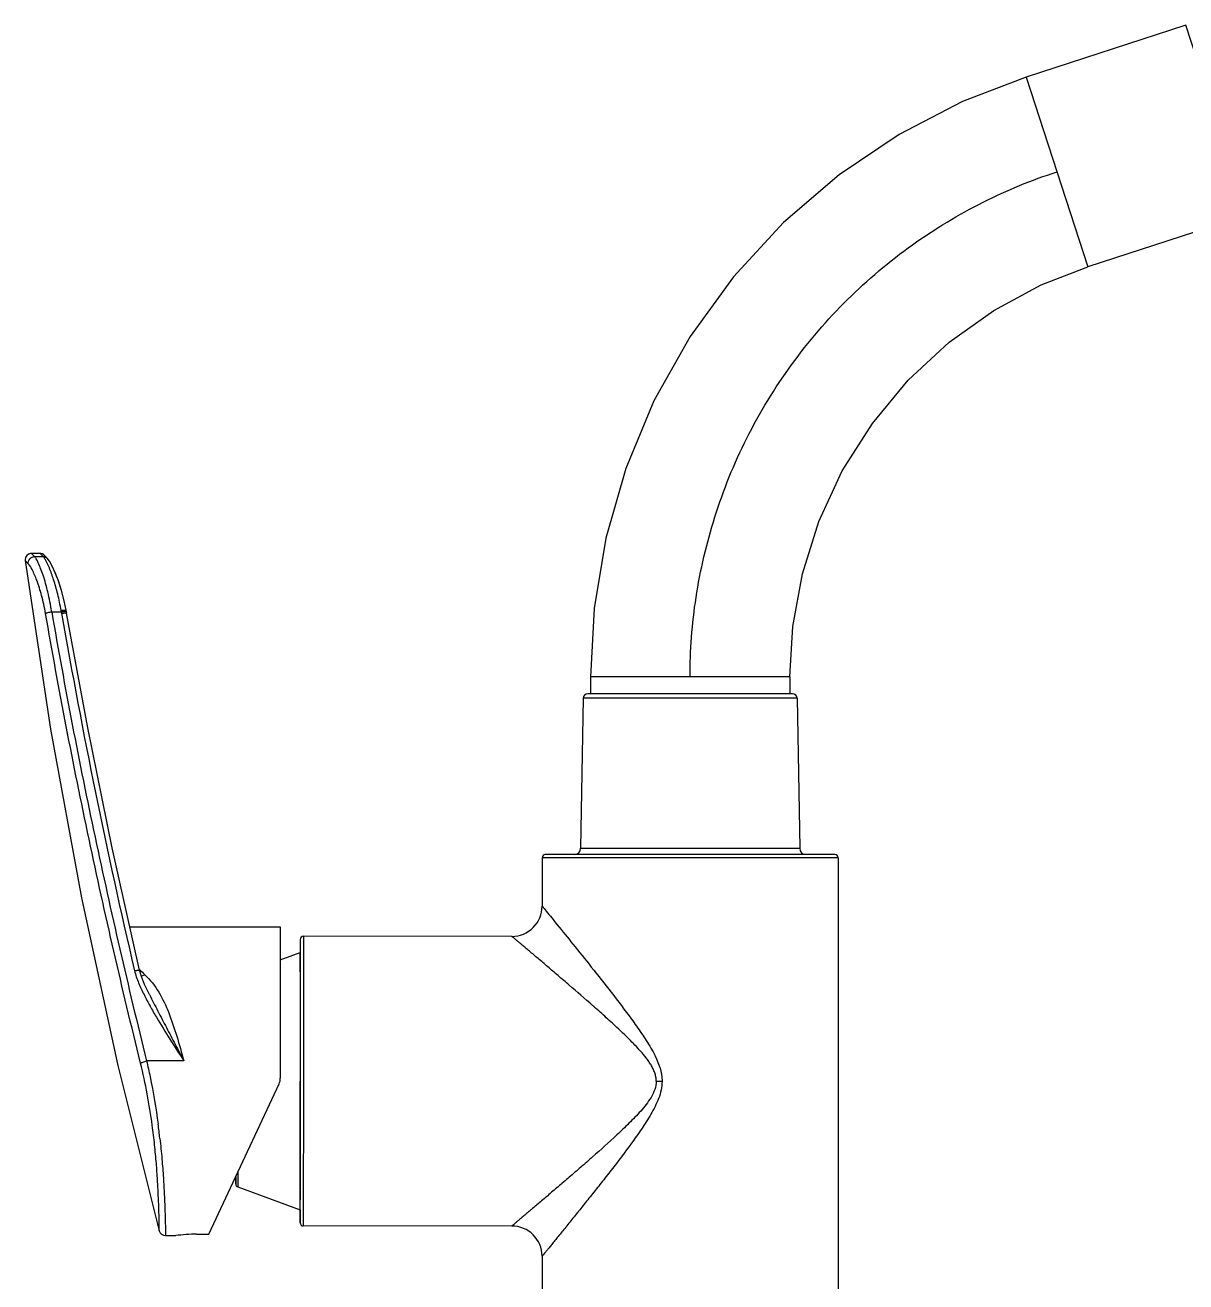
# Model space of a CAD drawing. Header units: millimetres. Extents: x 120 to 1856, y -818 to 764.
# Drawn here: x 1241.5 to 1421.8, y 521.5 to 716.8 of the extents above; entities that cross this region are included whole.
import ezdxf

# ---------------------------------------------------------------- set-up
doc = ezdxf.new("R2010")
doc.units = ezdxf.units.MM
doc.header["$LTSCALE"] = 0.1

msp = doc.modelspace()

# ---------------------------------------------------------------- linework, layer by layer
at = {"color": 7, "linetype": 'Continuous'}
for p, q in [((1421.822, 716.753), (1397.0185, 708.6938)), ((1431.3552, 687.4128), (1421.822, 716.753)), ((1397.0185, 708.6938), (1406.598, 679.2111)), ((1425.2197, 685.2617), (1406.598, 679.2111)), ((1242.5277, 634.6361), (1242.475, 634.6903)), ((1243.8078, 634.6903), (1242.5277, 634.6903)), ((1242.9512, 634.1984), (1242.5277, 634.6361)), ((1244.1896, 634.3075), (1243.8078, 634.6903)), ((1241.9687, 633.0806), (1241.4838, 633.5571)), ((1242.9512, 634.1984), (1244.2978, 634.1984)), ((1244.2842, 634.212), (1244.1896, 634.3075)), ((1244.2978, 634.1984), (1244.546, 634.1646)), ((1244.3237, 634.1695), (1244.5752, 634.1356)), ((1244.5943, 634.2395), (1244.3677, 634.462)), ((1244.8468, 633.9904), (1244.5943, 634.2395)), ((1244.9087, 633.9274), (1244.8572, 633.9801)), ((1244.9087, 633.9274), (1244.9028, 633.9337)), ((1245.2717, 633.4409), (1245.2651, 633.4497)), ((1247.5484, 627.307), (1247.1293, 628.9019)), ((1247.8533, 625.8409), (1247.5484, 627.307)), ((1245.6071, 625.6266), (1247.0971, 625.6266)), ((1247.8858, 625.6559), (1247.8533, 625.8409)), ((1247.9278, 625.4108), (1247.8858, 625.6559)), ((1251.2018, 607.5629), (1247.9278, 625.4108)), ((1329.3021, 615.4903), (1329.3021, 612.8803)), ((1360.3021, 615.4903), (1329.3021, 615.4903)), ((1360.3021, 615.4903), (1360.3021, 612.8803)), ((1328.1901, 612.1925), (1327.7829, 588.8628)), ((1361.4141, 612.1925), (1328.1901, 612.1925)), ((1360.7142, 612.8803), (1328.8901, 612.8803)), ((1361.4141, 612.1925), (1361.8213, 588.8628)), ((1367.2988, 587.8803), (1322.2992, 587.8803)), ((1322.4692, 587.8802), (1322.3023, 587.8802)), ((1326.7831, 587.8803), (1322.4692, 587.8802)), ((1327.7829, 588.8628), (1361.8213, 588.8628)), ((1357.6733, 587.381), (1321.799, 587.3793)), ((1321.799, 587.3806), (1321.7992, 579.8878)), ((1367.799, 587.38), (1357.6733, 587.381)), ((1367.799, 587.3816), (1367.8021, 493.3811)), ((1257.7397, 576.6903), (1281.1241, 576.6903)), ((1281.1241, 576.6903), (1281.1241, 553.1337)), ((1284.2037, 574.6901), (1284.2024, 572.6903)), ((1284.2037, 574.6901), (1284.2044, 574.014)), ((1284.7038, 575.1901), (1284.7051, 552.6901)), ((1317.099, 575.1877), (1284.7038, 575.1901)), ((1281.1241, 571.5525), (1284.2036, 572.6903)), ((1284.2044, 571.3044), (1284.2036, 572.6903)), ((1284.2044, 574.014), (1284.2052, 569.1903)), ((1284.2048, 569.6903), (1284.2044, 571.3044)), ((1284.2048, 569.6903), (1284.2049, 551.7014)), ((1284.2052, 569.6903), (1284.205, 552.6902)), ((1260.7803, 566.1477), (1260.7816, 566.1451)), ((1266.1321, 555.8229), (1260.3451, 555.8229)), ((1284.2037, 542.9536), (1284.2047, 552.6902)), ((1284.205, 552.6901), (1284.204, 542.9536)), ((1284.7051, 552.6901), (1284.7004, 530.1901)), ((1339.5362, 552.686), (1340.4298, 552.6858)), ((1270.0358, 528.9114), (1280.9367, 552.2885)), ((1284.2022, 535.6903), (1284.2037, 542.9536)), ((1284.204, 542.9536), (1284.2023, 534.2585)), ((1274.2003, 537.8422), (1274.2009, 536.918)), ((1274.2009, 536.735), (1274.2003, 537.842)), ((1274.2017, 537.8451), (1274.2009, 536.7351)), ((1274.5288, 538.5466), (1274.5276, 536.2662)), ((1274.2012, 536.8974), (1274.2009, 536.735)), ((1274.5276, 536.2659), (1284.2006, 532.6903)), ((1284.201, 532.8767), (1284.2022, 535.6005)), ((1284.2018, 532.6903), (1284.2023, 534.2724)), ((1284.1994, 532.6903), (1284.2, 530.961)), ((1284.2005, 530.6901), (1284.2018, 532.6903)), ((1284.2006, 532.6903), (1284.201, 532.8767)), ((1284.2, 530.961), (1284.2005, 530.6901)), ((1284.2005, 530.7079), (1284.2005, 530.6906)), ((1317.1016, 530.1877), (1284.7004, 530.1901)), ((1263.2894, 528.6903), (1264.8741, 528.6903)), ((1268.1241, 528.9114), (1270.0358, 528.9114)), ((1321.801, 525.4878), (1321.8021, 493.3795))]:
    msp.add_line(p, q, dxfattribs=at)
for points in [[(1397.0185, 708.6938), (1387.1077, 704.8891), (1377.2793, 699.7654), (1367.9509, 693.4728), (1359.3101, 686.0761), (1351.5466, 677.6557), (1344.7982, 668.3706), (1339.1844, 658.3854), (1334.8144, 647.8801), (1331.7064, 637.0597), (1329.8641, 626.1223), (1329.3021, 615.4903)], [(1360.3021, 615.4903), (1360.7495, 623.3108), (1362.2466, 631.5053), (1364.8085, 639.6426), (1368.4453, 647.5071), (1373.1154, 654.8889), (1378.6955, 661.6076), (1385.0519, 667.4907), (1391.9976, 672.4347), (1399.3246, 676.3831), (1406.598, 679.2111)], [(1242.4749, 634.6903), (1242.3018, 634.6752), (1241.9873, 634.5633), (1241.7269, 634.3539), (1241.55, 634.0703), (1241.4764, 633.7447), (1241.4838, 633.5574)], [(1244.3677, 634.462), (1244.1576, 634.6099), (1243.9117, 634.6835), (1243.8078, 634.6903)], [(1241.4837, 633.5568), (1245.4203, 607.3886), (1250.2317, 581.1601), (1255.8853, 555.1002), (1262.3234, 529.4315)], [(1244.8572, 633.9801), (1244.5956, 634.2383), (1244.4247, 634.4061)], [(1247.8533, 625.8409), (1247.5433, 627.3287), (1247.1193, 628.9361), (1246.6426, 630.4093), (1246.1509, 631.6821), (1245.6812, 632.7067), (1245.2578, 633.4627), (1244.904, 633.9323)], [(1246.4239, 630.9755), (1246.1706, 631.6351), (1246.1602, 631.6579)], [(1247.1293, 628.9019), (1246.6585, 630.3644), (1246.6498, 630.3869)], [(1259.2536, 569.9253), (1254.9968, 588.9477), (1251.2, 607.5717), (1247.9278, 625.4108)], [(1260.7803, 566.1477), (1260.6304, 566.4472), (1260.0354, 567.7173), (1259.5509, 568.9312), (1259.2535, 569.9253)]]:
    msp.add_lwpolyline(points, dxfattribs=at)
for centre, radius, start, end in [((1246.7914, 636.6966), 3.5298, 224.740721, 225.053592), ((1243.6761, 633.6145), 0.8529, 40.593959, 43.201489), ((1244.3091, 633.4468), 0.7646, 45.314688, 53.849143), ((1244.3539, 633.4098), 0.7587, 48.568424, 49.682663), ((1244.3225, 633.4333), 0.7648, 45.636445, 46.732003), ((1244.3529, 633.4087), 0.7602, 43.534692, 48.56697), ((1230.7146, 623.0713), 16.5805, 8.865522, 9.531434), ((1321.4448, 638.2319), 75.4088, 189.622713, 189.813685), ((2209.2366, 792.8403), 976.5624, 189.8739123, 193.1996209), ((1328.89, 612.1803), 0.7, 89.999892, 178.999906), ((1360.7142, 612.1803), 0.7, 1.000094, 90.006366), ((1322.2997, 587.3802), 0.5, 90.061616, 179.990675), ((1326.783, 588.8803), 1, 270.005441, 359.000088), ((1362.8212, 588.8803), 1, 180.999912, 269.994559), ((1367.2983, 587.3804), 0.5, 0.00217, 89.938734), ((1317.0992, 579.8877), 4.7, 269.996979, 0.001447), ((1284.7037, 574.6901), 0.5, 89.995744, 180.005043), ((1275.0275, 585.3377), 21.9717, 223.979723, 224.32911), ((1276.2883, 586.5791), 23.741, 224.346044, 226.980509), ((1279.1241, 553.1337), 2, 335, 0), ((1150.5191, 531.2217), 112.5944, 6.409921, 7.549018), ((1274.7009, 536.7349), 0.5, 179.995744, 249.713185), ((1263.2894, 529.6903), 1, 194.997859, 269.999901), ((1284.7005, 530.6901), 0.5, 179.983782, 269.995744), ((1317.101, 525.4876), 4.7, 0.002339, 89.99431), ((1268.1339, 504.7671), 24.1443, 90.023291, 97.759423)]:
    msp.add_arc(centre, radius, start, end, dxfattribs=at)
for points, knots in [([(1344.8021, 615.4903), (1344.7779, 619.6174), (1345.4289, 628.0482), (1348.3564, 640.5637), (1353.304, 652.7927), (1360.2762, 664.1874), (1368.9568, 674.3409), (1379.0573, 682.8264), (1390.0564, 689.4782), (1397.8747, 692.7012), (1401.8082, 693.9525)], [0, 0, 0, 0, 0.11955036, 0.2437426, 0.37097594, 0.49999357, 0.62900944, 0.75623964, 0.88043357, 1, 1, 1, 1]), ([(1241.9687, 633.0806), (1241.9395, 633.3492), (1242.1225, 633.9357), (1242.6804, 634.1918), (1242.9512, 634.1984)], [0, 0, 0, 0, 0.49926731, 1, 1, 1, 1]), ([(1244.6566, 625.3702), (1244.4929, 626.3073), (1244.1168, 628.0393), (1243.3909, 630.3186), (1242.6929, 631.9621), (1242.2082, 632.8188), (1241.9687, 633.0806)], [0, 0, 0, 0, 0.34709794, 0.6458416, 0.87051642, 1, 1, 1, 1]), ([(1245.6071, 625.6266), (1245.4478, 626.6575), (1245.0736, 628.568), (1244.4458, 630.8006), (1243.9139, 632.288), (1243.565, 633.1311), (1243.2575, 633.7513), (1243.0532, 634.0837), (1242.9512, 634.1984)], [0, 0, 0, 0, 0.34662737, 0.64615709, 0.7696523, 0.87151122, 0.94899214, 1, 1, 1, 1]), ([(1244.6515, 633.6706), (1244.6223, 633.7231), (1244.5229, 633.8954), (1244.4143, 634.064), (1244.3237, 634.1695)], [0, 0, 0, 0, 0.30172053, 1, 1, 1, 1]), ([(1247.0663, 625.8169), (1246.9226, 626.6722), (1246.5897, 628.285), (1245.9673, 630.4872), (1245.3279, 632.257), (1244.8762, 633.2668), (1244.6515, 633.6706)], [0, 0, 0, 0, 0.31556817, 0.59857806, 0.83184376, 1, 1, 1, 1]), ([(1244.6566, 625.3702), (1244.6976, 625.3969), (1244.8159, 625.4428), (1245.1303, 625.5375), (1245.4062, 625.5927), (1245.6071, 625.6266)], [0, 0, 0, 0, 0.14864411, 0.38113961, 1, 1, 1, 1]), ([(1259.4105, 555.4999), (1256.5467, 567.0555), (1251.1957, 590.2589), (1246.6755, 613.6403), (1244.6566, 625.3702)], [0, 0, 0, 0, 0.50005958, 1, 1, 1, 1]), ([(1245.6071, 625.6266), (1247.6199, 613.9066), (1252.1328, 590.5469), (1257.4823, 567.3665), (1260.3451, 555.8229)], [0, 0, 0, 0, 0.49996566, 1, 1, 1, 1]), ([(1247.0663, 625.8169), (1247.1646, 625.8344), (1247.3441, 625.862), (1247.5957, 625.8832), (1247.7409, 625.8823), (1247.8489, 625.865), (1247.8533, 625.8409)], [0, 0, 0, 0, 0.3750618, 0.69236839, 0.90777484, 1, 1, 1, 1]), ([(1247.0971, 625.6266), (1247.196, 625.6431), (1247.3799, 625.6691), (1247.6199, 625.6909), (1247.7818, 625.6908), (1247.8596, 625.6791), (1247.8845, 625.6641), (1247.8858, 625.6559)], [0, 0, 0, 0, 0.37583776, 0.69363445, 0.90870349, 0.96896844, 1, 1, 1, 1]), ([(1247.1396, 625.3789), (1247.2384, 625.3957), (1247.4221, 625.4223), (1247.662, 625.4449), (1247.8238, 625.4453), (1247.9015, 625.4339), (1247.9264, 625.419), (1247.9278, 625.4108)], [0, 0, 0, 0, 0.37587925, 0.69383164, 0.90881375, 0.96898858, 1, 1, 1, 1]), ([(1321.7992, 579.8878), (1322.0165, 579.6299), (1322.7941, 578.6557), (1324.402, 576.6952), (1326.738, 573.8005), (1329.5382, 570.3132), (1332.5931, 566.4398), (1335.2038, 563.0192), (1337.2643, 560.1185), (1339.205, 557.1143), (1340.431, 554.4944), (1340.4298, 552.6858)], [0, 0, 0, 0, 0.03044811, 0.11251175, 0.22891368, 0.36624621, 0.51630353, 0.67416423, 0.75500872, 0.83672334, 1, 1, 1, 1]), ([(1339.5362, 552.686), (1339.5274, 552.6969), (1339.5406, 552.7294), (1339.5308, 552.783), (1339.5324, 552.8538), (1339.5257, 552.9372), (1339.5165, 553.0486), (1339.4997, 553.1873), (1339.4637, 553.4078), (1339.4016, 553.6803), (1339.302, 554.0003), (1339.1813, 554.3126), (1338.9964, 554.7183), (1338.7299, 555.2075), (1338.3661, 555.7669), (1337.8372, 556.4789), (1337.1256, 557.3253), (1336.2287, 558.2959), (1335.3088, 559.2354), (1334.3696, 560.1447), (1333.1141, 561.3266), (1331.5428, 562.7605), (1329.0773, 564.9559), (1326.66, 567.0547), (1324.3272, 569.0572), (1322.7125, 570.4358), (1321.2253, 571.6996), (1320.0816, 572.6688), (1319.2596, 573.3644), (1318.7261, 573.8146), (1318.2587, 574.2084), (1317.8645, 574.5425), (1317.5522, 574.8083), (1317.3372, 574.9904), (1317.2137, 575.0887), (1317.1436, 575.1466), (1317.1222, 575.1608), (1317.095, 575.1877), (1317.099, 575.1877)], [0, 0, 0, 0, 0.00130919, 0.00260231, 0.00520914, 0.00781357, 0.01041777, 0.01562542, 0.02083226, 0.03124054, 0.04164362, 0.05204039, 0.06242997, 0.08318016, 0.10389734, 0.12458006, 0.16582264, 0.20688739, 0.24774408, 0.28836936, 0.32872552, 0.4084708, 0.48663413, 0.63643365, 0.70686177, 0.7732034, 0.83433693, 0.88877684, 0.91293126, 0.93471714, 0.95383008, 0.96993692, 0.98279655, 0.99228236, 0.99570897, 0.9981822, 0.99963019, 1, 1, 1, 1]), ([(1258.4746, 569.8478), (1258.5717, 569.8701), (1258.7522, 569.907), (1258.9885, 569.9432), (1259.1487, 569.9531), (1259.2262, 569.9464), (1259.2517, 569.9333), (1259.2536, 569.9253)], [0, 0, 0, 0, 0.37647538, 0.69425316, 0.90904215, 0.96914773, 1, 1, 1, 1]), ([(1258.4746, 569.8478), (1258.6263, 569.1985), (1259.0847, 567.9377), (1259.9311, 566.1236), (1260.8683, 564.3517), (1262.1943, 562.0311), (1263.9551, 559.1904), (1265.4126, 556.9495), (1266.1321, 555.8229)], [0, 0, 0, 0, 0.12477154, 0.24970835, 0.37470235, 0.49973026, 0.74984113, 1, 1, 1, 1]), ([(1260.0911, 569.2215), (1260.0432, 569.1967), (1259.86, 569.1085), (1259.6654, 569.042), (1259.5188, 569.0126)], [0, 0, 0, 0, 0.26495729, 1, 1, 1, 1]), ([(1260.0911, 569.2215), (1260.9271, 568.44), (1262.3737, 566.5476), (1263.8824, 563.2428), (1265.0822, 559.6237), (1265.7878, 557.1112), (1266.1321, 555.8229)], [0, 0, 0, 0, 0.23100368, 0.47331136, 0.73083567, 1, 1, 1, 1]), ([(1260.7817, 566.1453), (1261.215, 565.2879), (1262.0978, 563.575), (1263.4369, 561.0039), (1264.7866, 558.4204), (1265.692, 556.6948), (1266.1321, 555.8229)], [0, 0, 0, 0, 0.24787588, 0.49722331, 0.74799135, 1, 1, 1, 1]), ([(1259.4102, 555.4998), (1259.4507, 555.5291), (1259.567, 555.5833), (1259.8758, 555.6997), (1260.1473, 555.7747), (1260.3451, 555.8229)], [0, 0, 0, 0, 0.15117704, 0.38448572, 1, 1, 1, 1]), ([(1261.5971, 542.777), (1261.4893, 543.8013), (1260.9801, 548.0758), (1260.1977, 552.3209), (1259.4105, 555.4999)], [0, 0, 0, 0, 0.23923558, 1, 1, 1, 1]), ([(1260.3451, 555.8229), (1260.5393, 555.0095), (1261.2593, 551.7634), (1261.8105, 548.4805), (1262.1376, 546.0137)], [0, 0, 0, 0, 0.25154644, 1, 1, 1, 1]), ([(1339.5362, 552.686), (1339.5363, 552.241), (1339.359, 551.3474), (1338.7475, 550.1529), (1337.9764, 549.0641), (1336.8408, 547.7107), (1335.3167, 546.135), (1332.8258, 543.7594), (1330.3069, 541.504), (1327.8226, 539.3295), (1326.0357, 537.7835), (1324.323, 536.3132), (1322.7085, 534.935), (1321.2221, 533.6716), (1320.0792, 532.7031), (1319.2578, 532.0083), (1318.7257, 531.5586), (1318.259, 531.1646), (1317.865, 530.8319), (1317.5845, 530.5956), (1317.4022, 530.4412), (1317.2965, 530.3534), (1317.2176, 530.2833), (1317.1519, 530.2359), (1317.1286, 530.2021), (1317.1002, 530.1927), (1317.1015, 530.1877)], [0, 0, 0, 0, 0.04150092, 0.08301407, 0.12443057, 0.16569864, 0.24766122, 0.32868118, 0.48667542, 0.56288403, 0.63655812, 0.70701556, 0.77337714, 0.83450478, 0.88893124, 0.91307275, 0.93482229, 0.95390172, 0.9700272, 0.98292143, 0.98807749, 0.9923364, 0.99567417, 0.99807258, 0.99951676, 1, 1, 1, 1]), ([(1340.4298, 552.6858), (1340.4215, 552.2273), (1340.3392, 551.3076), (1339.923, 549.9915), (1339.3587, 548.7421), (1338.4875, 547.1467), (1337.2636, 545.2505), (1335.2066, 542.36), (1333.0947, 539.5843), (1330.9926, 536.9005), (1329.4726, 534.987), (1328.0117, 533.1617), (1326.6334, 531.4438), (1325.3574, 529.8668), (1324.3757, 528.6536), (1323.669, 527.7809), (1323.2095, 527.2158), (1322.8061, 526.7219), (1322.4633, 526.3052), (1322.1906, 525.9735), (1322.0029, 525.7449), (1321.9031, 525.6109), (1321.8423, 525.5363), (1321.8303, 525.5101), (1321.801, 525.4839), (1321.801, 525.4878)], [0, 0, 0, 0, 0.04133182, 0.08258868, 0.12374395, 0.16476689, 0.24629887, 0.32695829, 0.48447813, 0.56056825, 0.63419477, 0.70471495, 0.77127185, 0.83268869, 0.8875394, 0.91192155, 0.93389806, 0.95316933, 0.96942799, 0.98244006, 0.9920894, 0.99560685, 0.99815896, 0.99964637, 1, 1, 1, 1]), ([(1262.4096, 543.7918), (1262.5294, 542.727), (1262.7317, 540.6828), (1262.9534, 537.7663), (1263.0775, 535.5289), (1263.1497, 533.9193), (1263.1902, 532.8638), (1263.221, 531.9182), (1263.2435, 531.0878), (1263.2596, 530.3772), (1263.2699, 529.8618), (1263.2763, 529.5122), (1263.28, 529.298), (1263.2831, 529.1163), (1263.2853, 528.9671), (1263.2874, 528.8513), (1263.2876, 528.7744), (1263.2893, 528.7311), (1263.2878, 528.7085), (1263.2912, 528.6992), (1263.288, 528.6903), (1263.2894, 528.6903)], [0, 0, 0, 0, 0.21243099, 0.40716795, 0.57979615, 0.65663464, 0.72656454, 0.78919312, 0.84418695, 0.89124601, 0.93010255, 0.94638907, 0.96055021, 0.9725678, 0.98242467, 0.99010449, 0.9955978, 0.99752257, 0.99889838, 0.99972445, 1, 1, 1, 1]), ([(1262.3234, 529.4315), (1262.3184, 529.4504), (1262.3287, 529.5293), (1262.316, 529.7011), (1262.318, 529.9898), (1262.3089, 530.3908), (1262.3005, 530.9036), (1262.2806, 531.8019), (1262.2426, 533.1796), (1262.1681, 535.1181), (1262.0482, 537.4075), (1261.866, 540.001), (1261.6975, 541.8241), (1261.5971, 542.777)], [0, 0, 0, 0, 0.00439512, 0.01734001, 0.03890191, 0.06898187, 0.10740252, 0.15396453, 0.27060355, 0.41664651, 0.5892401, 0.78499253, 1, 1, 1, 1])]:
    msp.add_open_spline(points, degree=3, knots=knots, dxfattribs=at)
for points in [[(1244.2842, 634.212), (1244.4503, 634.216), (1244.6259, 634.1621), (1244.7601, 634.0642)], [(1244.546, 634.1646), (1244.6568, 634.1307), (1244.7623, 634.0696), (1244.8467, 633.9902)], [(1244.5752, 634.1356), (1244.6731, 634.1055), (1244.7667, 634.0545), (1244.8448, 633.9883)]]:
    msp.add_open_spline(points, degree=3, dxfattribs=at)

doc.saveas('drawing.dxf')
